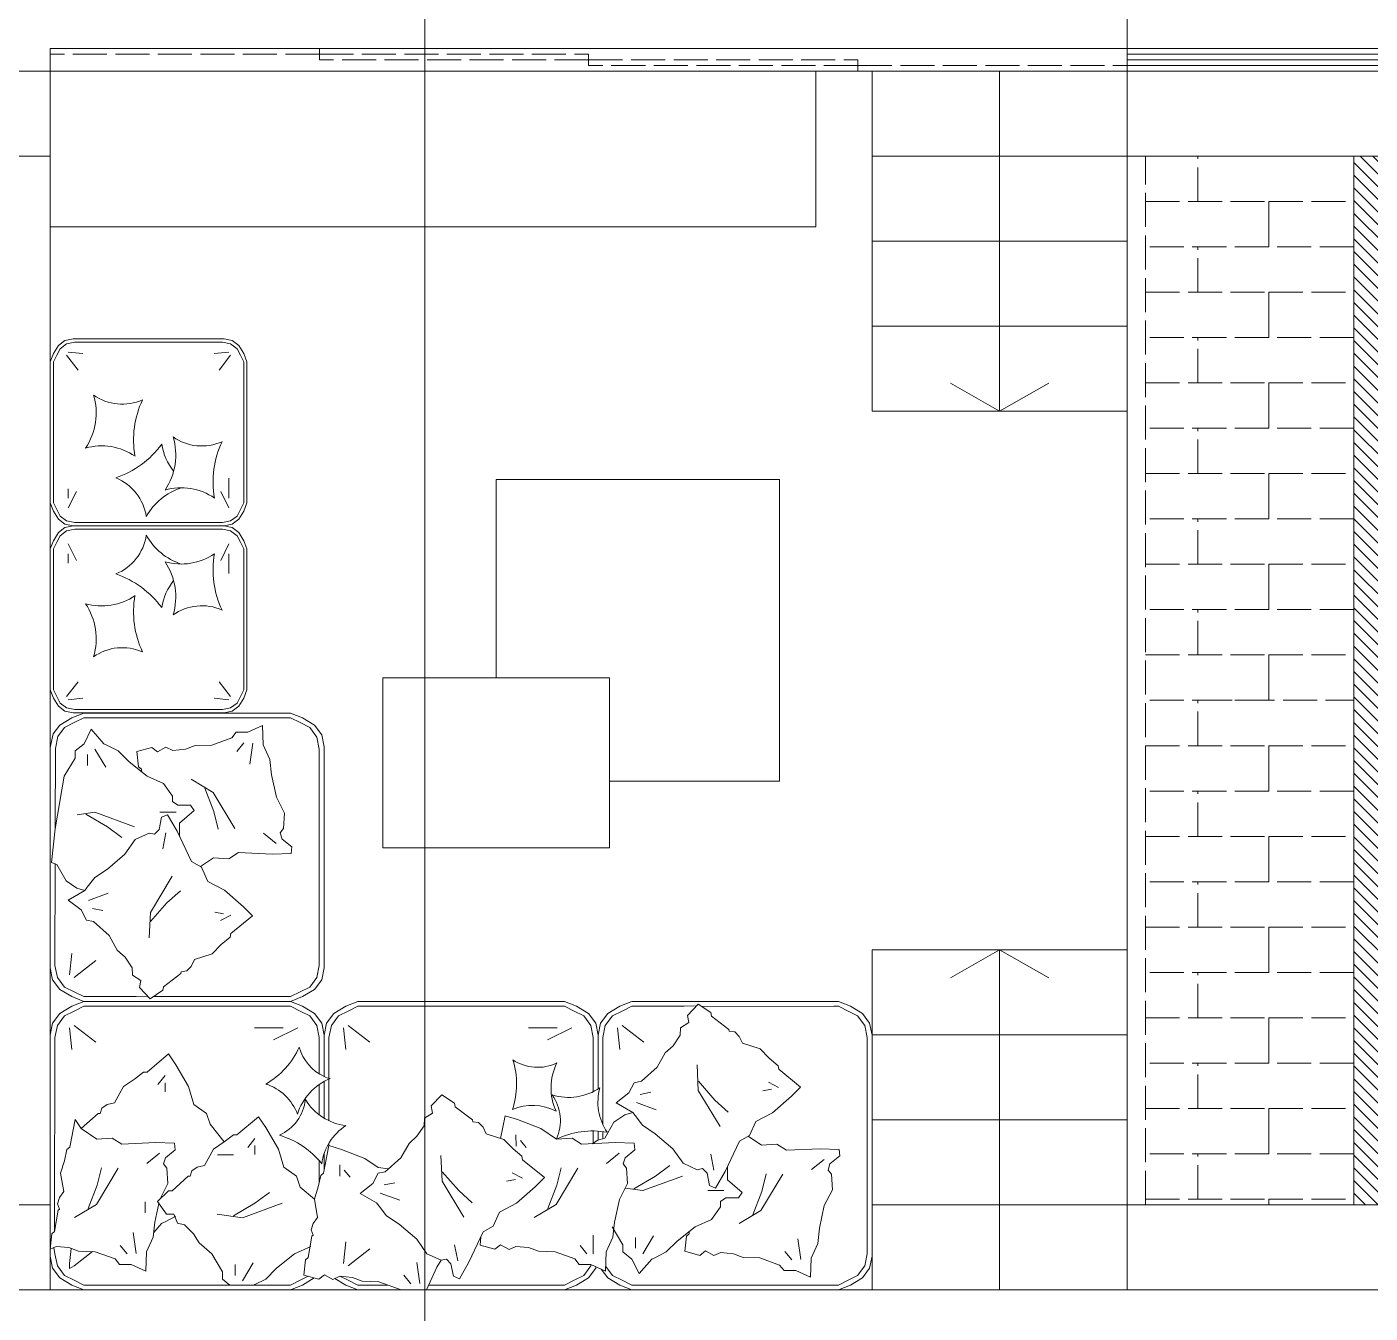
# Model space of a CAD drawing. Header units: millimetres. Extents: x 19901 to 56688, y 13732 to 29551.
# Drawn here: x 44345.3 to 44819.3, y 22862.2 to 23316 of the extents above; entities that cross this region are included whole.
import ezdxf

# ---------------------------------------------------------------- set-up
doc = ezdxf.new("R2010")
doc.units = ezdxf.units.MM
doc.linetypes.add('ACAD_ISO02W100', pattern=[15, 12, -3])
doc.layers.get('0').update_dxf_attribs({"lineweight": 18})
for name, color, linetype, lineweight in [('A-FURN', 9, 'Continuous', 13), ('pavimentazione esterna', 51, 'Continuous', 15), ('PROIEZIONI', 145, 'Continuous', 13), ('PROIEZIONI_finissime_fine lines', 251, 'Continuous', 5), ('SEZIONI_medie_small_section', 2, 'Continuous', 9), ('vetro', 140, 'Continuous', 15), ('Wall', 7, 'Continuous', 20)]:
    doc.layers.add(name, color=color, linetype=linetype, lineweight=lineweight)

msp = doc.modelspace()

# ---------------------------------------------------------------- hatches: boundary and pattern name
at = {"layer": 'vetro'}
h = msp.add_hatch(dxfattribs=at)
h.set_pattern_fill('ANSI31', color=4, angle=90)
h.set_pattern_definition([(135, (61701.1368, -1486.1147), (-2.24506403, -2.24506403), [])])
h.paths.add_polyline_path([(44813.55, 23270.4), (44813.55, 22900.4), (44825.07, 22900.4), (44825.07, 23270.4)])

# ---------------------------------------------------------------- linework, layer by layer
at = {"color": 1}
for p, q in [((44643.57, 23300.4), (44643.57, 23180.4)), ((44643.57, 23270.4), (44733.57, 23270.4)), ((44643.57, 23240.4), (44733.57, 23240.4)), ((44643.57, 23210.4), (44733.57, 23210.4)), ((44643.57, 23180.4), (44733.57, 23180.4)), ((44643.57, 22990.4), (44733.57, 22990.4)), ((44643.57, 22990.4), (44643.57, 22870.4)), ((44643.57, 22960.4), (44733.57, 22960.4)), ((44643.57, 22930.4), (44733.57, 22930.4)), ((44643.57, 22900.4), (44733.57, 22900.4))]:
    msp.add_line(p, q, dxfattribs=at)
at = {"layer": 'A-FURN'}
for p, q in [((44353.57, 23300.4), (44353.57, 23245.4)), ((44623.73, 23300.4), (44623.73, 23245.4)), ((44353.57, 23245.4), (44623.73, 23245.4)), ((44356.47, 23203.61), (44358.78, 23205.34)), ((44356.47, 23203.61), (44358.78, 23205.34)), ((44358.78, 23205.34), (44361.68, 23205.92)), ((44361.68, 23205.92), (44414.92, 23205.92)), ((44417.82, 23205.34), (44414.92, 23205.92)), ((44420.13, 23203.61), (44417.82, 23205.34)), ((44420.13, 23203.61), (44417.82, 23205.34)), ((44353.57, 23197.82), (44354.73, 23200.71)), ((44353.57, 23197.82), (44354.73, 23200.71)), ((44354.73, 23200.71), (44356.47, 23203.61)), ((44354.73, 23200.71), (44356.47, 23203.61)), ((44355.89, 23200.13), (44357.05, 23202.45)), ((44355.89, 23200.13), (44357.05, 23202.45)), ((44357.05, 23202.45), (44359.36, 23204.18)), ((44357.05, 23202.45), (44359.36, 23204.18)), ((44359.36, 23204.18), (44362.25, 23204.76)), ((44359.36, 23204.18), (44362.25, 23204.76)), ((44359.94, 23201.29), (44365.15, 23200.71)), ((44359.94, 23201.29), (44365.15, 23200.71)), ((44362.25, 23204.76), (44388.3, 23204.76)), ((44362.25, 23204.76), (44388.3, 23204.76)), ((44414.34, 23204.76), (44388.3, 23204.76)), ((44414.34, 23204.76), (44388.3, 23204.76)), ((44416.66, 23201.29), (44411.45, 23200.71)), ((44416.66, 23201.29), (44411.45, 23200.71)), ((44417.24, 23204.18), (44414.34, 23204.76)), ((44417.24, 23204.18), (44414.34, 23204.76)), ((44419.55, 23202.45), (44417.24, 23204.18)), ((44419.55, 23202.45), (44417.24, 23204.18)), ((44420.71, 23200.13), (44419.55, 23202.45)), ((44420.71, 23200.13), (44419.55, 23202.45)), ((44421.87, 23200.71), (44420.13, 23203.61)), ((44421.87, 23200.71), (44420.13, 23203.61)), ((44423.02, 23197.82), (44421.87, 23200.71)), ((44423.02, 23197.82), (44421.87, 23200.71)), ((44353.57, 23148.04), (44353.57, 23197.82)), ((44353.57, 23148.04), (44353.57, 23197.82)), ((44354.73, 23197.82), (44355.89, 23200.13)), ((44354.73, 23197.82), (44355.89, 23200.13)), ((44354.73, 23148.04), (44354.73, 23197.82)), ((44354.73, 23148.04), (44354.73, 23197.82)), ((44359.36, 23200.13), (44363.41, 23194.92)), ((44359.36, 23200.13), (44363.41, 23194.92)), ((44417.24, 23200.13), (44413.18, 23194.92)), ((44417.24, 23200.13), (44413.18, 23194.92)), ((44421.87, 23197.82), (44420.71, 23200.13)), ((44421.87, 23197.82), (44420.71, 23200.13)), ((44421.87, 23148.04), (44421.87, 23197.82)), ((44421.87, 23148.04), (44421.87, 23197.82)), ((44423.02, 23148.04), (44423.02, 23197.82)), ((44423.02, 23148.04), (44423.02, 23197.82)), ((44423.02, 23148.04), (44423.02, 23197.82)), ((44423.02, 23148.04), (44423.02, 23197.82)), ((44354.73, 23148.04), (44354.73, 23154.63)), ((44354.73, 23148.04), (44354.73, 23154.63)), ((44359.94, 23149.78), (44359.94, 23153.07)), ((44359.94, 23149.78), (44359.94, 23153.07)), ((44416.66, 23149.78), (44416.66, 23156.73)), ((44416.66, 23149.78), (44416.66, 23156.73)), ((44510.96, 23086.31), (44510.96, 23156.31)), ((44510.96, 23156.31), (44610.96, 23156.31)), ((44610.96, 23156.31), (44610.96, 23049.83)), ((44359.94, 23146.31), (44362.83, 23152.1)), ((44359.94, 23146.31), (44362.83, 23152.1)), ((44416.66, 23146.31), (44413.76, 23152.1)), ((44416.66, 23146.31), (44413.76, 23152.1)), ((44354.73, 23145.15), (44353.57, 23148.04)), ((44354.73, 23145.15), (44353.57, 23148.04)), ((44355.89, 23145.73), (44354.73, 23148.04)), ((44355.89, 23145.73), (44354.73, 23148.04)), ((44356.47, 23142.26), (44354.73, 23145.15)), ((44356.47, 23142.26), (44354.73, 23145.15)), ((44357.05, 23143.41), (44355.89, 23145.73)), ((44357.05, 23143.41), (44355.89, 23145.73)), ((44359.36, 23141.68), (44357.05, 23143.41)), ((44359.36, 23141.68), (44357.05, 23143.41)), ((44417.24, 23141.68), (44419.55, 23143.41)), ((44417.24, 23141.68), (44419.55, 23143.41)), ((44419.55, 23143.41), (44420.71, 23145.73)), ((44419.55, 23143.41), (44420.71, 23145.73)), ((44420.13, 23142.26), (44421.87, 23145.15)), ((44420.13, 23142.26), (44421.87, 23145.15)), ((44420.71, 23145.73), (44421.87, 23148.04)), ((44420.71, 23145.73), (44421.87, 23148.04)), ((44421.87, 23145.15), (44423.02, 23148.04)), ((44421.87, 23145.15), (44423.02, 23148.04)), ((44358.78, 23140.52), (44356.47, 23142.26)), ((44358.78, 23140.52), (44356.47, 23142.26)), ((44358.78, 23139.36), (44356.47, 23137.63)), ((44358.78, 23139.36), (44356.47, 23137.63)), ((44358.78, 23140.52), (44361.68, 23139.94)), ((44358.78, 23140.52), (44361.68, 23139.94)), ((44358.78, 23139.36), (44361.68, 23139.94)), ((44358.78, 23139.36), (44361.68, 23139.94)), ((44362.25, 23141.1), (44359.36, 23141.68)), ((44362.25, 23141.1), (44359.36, 23141.68)), ((44362.25, 23138.78), (44359.36, 23138.21)), ((44362.25, 23138.78), (44359.36, 23138.21)), ((44361.68, 23139.94), (44388.3, 23139.94)), ((44361.68, 23139.94), (44388.3, 23139.94)), ((44361.68, 23139.94), (44388.3, 23139.94)), ((44361.68, 23139.94), (44388.3, 23139.94)), ((44388.3, 23141.1), (44362.25, 23141.1)), ((44388.3, 23141.1), (44362.25, 23141.1)), ((44388.3, 23138.78), (44362.25, 23138.78)), ((44388.3, 23138.78), (44362.25, 23138.78)), ((44388.3, 23141.1), (44414.34, 23141.1)), ((44388.3, 23141.1), (44414.34, 23141.1)), ((44414.92, 23139.94), (44388.3, 23139.94)), ((44414.92, 23139.94), (44388.3, 23139.94)), ((44414.92, 23139.94), (44388.3, 23139.94)), ((44414.92, 23139.94), (44388.3, 23139.94)), ((44388.3, 23138.78), (44414.34, 23138.78)), ((44388.3, 23138.78), (44414.34, 23138.78)), ((44414.34, 23141.1), (44417.24, 23141.68)), ((44414.34, 23141.1), (44417.24, 23141.68)), ((44414.34, 23138.78), (44417.24, 23138.21)), ((44414.34, 23138.78), (44417.24, 23138.21)), ((44417.82, 23140.52), (44414.92, 23139.94)), ((44417.82, 23140.52), (44414.92, 23139.94)), ((44417.82, 23139.36), (44414.92, 23139.94)), ((44417.82, 23139.36), (44414.92, 23139.94)), ((44417.82, 23140.52), (44420.13, 23142.26)), ((44417.82, 23140.52), (44420.13, 23142.26)), ((44417.82, 23139.36), (44420.13, 23137.63)), ((44417.82, 23139.36), (44420.13, 23137.63)), ((44354.73, 23134.73), (44353.57, 23131.84)), ((44354.73, 23134.73), (44353.57, 23131.84)), ((44356.47, 23137.63), (44354.73, 23134.73)), ((44356.47, 23137.63), (44354.73, 23134.73)), ((44355.89, 23134.15), (44354.73, 23131.84)), ((44355.89, 23134.15), (44354.73, 23131.84)), ((44357.05, 23136.47), (44355.89, 23134.15)), ((44357.05, 23136.47), (44355.89, 23134.15)), ((44359.36, 23138.21), (44357.05, 23136.47)), ((44359.36, 23138.21), (44357.05, 23136.47)), ((44417.24, 23138.21), (44419.55, 23136.47)), ((44417.24, 23138.21), (44419.55, 23136.47)), ((44419.55, 23136.47), (44420.71, 23134.15)), ((44419.55, 23136.47), (44420.71, 23134.15)), ((44420.13, 23137.63), (44421.87, 23134.73)), ((44420.13, 23137.63), (44421.87, 23134.73)), ((44420.71, 23134.15), (44421.87, 23131.84)), ((44420.71, 23134.15), (44421.87, 23131.84)), ((44421.87, 23134.73), (44423.02, 23131.84)), ((44421.87, 23134.73), (44423.02, 23131.84)), ((44353.57, 23131.84), (44353.57, 23082.07)), ((44353.57, 23131.84), (44353.57, 23082.07)), ((44354.73, 23131.84), (44354.73, 23125.25)), ((44354.73, 23131.84), (44354.73, 23082.07)), ((44354.73, 23131.84), (44354.73, 23125.25)), ((44354.73, 23131.84), (44354.73, 23082.07)), ((44359.94, 23133.58), (44362.83, 23127.79)), ((44359.94, 23133.58), (44362.83, 23127.79)), ((44359.94, 23130.1), (44359.94, 23126.81)), ((44359.94, 23130.1), (44359.94, 23126.81)), ((44416.66, 23133.58), (44413.76, 23127.79)), ((44416.66, 23133.58), (44413.76, 23127.79)), ((44416.66, 23130.1), (44416.66, 23123.16)), ((44416.66, 23130.1), (44416.66, 23123.16)), ((44421.87, 23131.84), (44421.87, 23082.07)), ((44421.87, 23131.84), (44421.87, 23082.07)), ((44423.02, 23131.84), (44423.02, 23082.07)), ((44423.02, 23131.84), (44423.02, 23082.07)), ((44423.02, 23131.84), (44423.02, 23082.07)), ((44423.02, 23131.84), (44423.02, 23082.07)), ((44353.57, 23082.07), (44354.73, 23079.17)), ((44353.57, 23082.07), (44354.73, 23079.17)), ((44354.73, 23082.07), (44355.89, 23079.75)), ((44354.73, 23082.07), (44355.89, 23079.75)), ((44359.36, 23079.75), (44363.41, 23084.96)), ((44359.36, 23079.75), (44363.41, 23084.96)), ((44417.24, 23079.75), (44413.18, 23084.96)), ((44417.24, 23079.75), (44413.18, 23084.96)), ((44421.87, 23082.07), (44420.71, 23079.75)), ((44421.87, 23082.07), (44420.71, 23079.75)), ((44423.02, 23082.07), (44421.87, 23079.17)), ((44423.02, 23082.07), (44421.87, 23079.17)), ((44550.96, 23086.31), (44470.96, 23086.31)), ((44470.96, 23086.31), (44470.96, 23026.31)), ((44550.96, 23026.31), (44550.96, 23086.31)), ((44354.73, 23079.17), (44356.47, 23076.28)), ((44354.73, 23079.17), (44356.47, 23076.28)), ((44355.89, 23079.75), (44357.05, 23077.44)), ((44355.89, 23079.75), (44357.05, 23077.44)), ((44357.05, 23077.44), (44359.36, 23075.7)), ((44357.05, 23077.44), (44359.36, 23075.7)), ((44359.94, 23078.59), (44365.15, 23079.17)), ((44359.94, 23078.59), (44365.15, 23079.17)), ((44416.66, 23078.59), (44411.45, 23079.17)), ((44416.66, 23078.59), (44411.45, 23079.17)), ((44419.55, 23077.44), (44417.24, 23075.7)), ((44419.55, 23077.44), (44417.24, 23075.7)), ((44420.71, 23079.75), (44419.55, 23077.44)), ((44420.71, 23079.75), (44419.55, 23077.44)), ((44421.87, 23079.17), (44420.13, 23076.28)), ((44421.87, 23079.17), (44420.13, 23076.28)), ((44356.47, 23076.28), (44358.78, 23074.54)), ((44356.47, 23076.28), (44358.78, 23074.54)), ((44358.78, 23074.54), (44361.68, 23073.96)), ((44358.78, 23074.54), (44361.68, 23073.96)), ((44359.36, 23075.7), (44362.25, 23075.12)), ((44359.36, 23075.7), (44362.25, 23075.12)), ((44365.44, 23073.91), (44361.2, 23072.22)), ((44361.68, 23073.96), (44388.3, 23073.96)), ((44361.68, 23073.96), (44388.3, 23073.96)), ((44362.25, 23075.12), (44388.3, 23075.12)), ((44362.25, 23075.12), (44388.3, 23075.12)), ((44438.37, 23073.91), (44365.44, 23073.91)), ((44414.34, 23075.12), (44388.3, 23075.12)), ((44414.34, 23075.12), (44388.3, 23075.12)), ((44414.92, 23073.96), (44388.3, 23073.96)), ((44417.24, 23075.7), (44414.34, 23075.12)), ((44417.24, 23075.7), (44414.34, 23075.12)), ((44417.82, 23074.54), (44414.92, 23073.96)), ((44417.82, 23074.54), (44414.92, 23073.96)), ((44420.13, 23076.28), (44417.82, 23074.54)), ((44420.13, 23076.28), (44417.82, 23074.54)), ((44442.61, 23072.22), (44438.37, 23073.91)), ((44356.96, 23069.67), (44354.66, 23066.6)), ((44358.66, 23068.83), (44356.27, 23065.64)), ((44361.2, 23072.22), (44356.96, 23069.67)), ((44362.05, 23070.52), (44358.66, 23068.83)), ((44365.44, 23072.22), (44362.05, 23070.52)), ((44438.37, 23072.22), (44365.44, 23072.22)), ((44368.07, 23068.18), (44365.53, 23063.09)), ((44372.53, 23063.09), (44368.07, 23068.18)), ((44428.49, 23069.47), (44423.3, 23067.12)), ((44428.74, 23062.71), (44428.49, 23069.47)), ((44441.76, 23070.52), (44438.37, 23072.22)), ((44445.15, 23068.83), (44441.76, 23070.52)), ((44446.85, 23069.67), (44442.61, 23072.22)), ((44447.7, 23065.43), (44445.15, 23068.83)), ((44449.39, 23066.28), (44446.85, 23069.67)), ((44354.66, 23066.6), (44353.57, 23061.74)), ((44356.27, 23065.64), (44355.42, 23061.4)), ((44365.53, 23063.09), (44362.34, 23060.55)), ((44373.8, 23062.46), (44372.53, 23063.09)), ((44417.62, 23065.17), (44410.65, 23062.63)), ((44419.23, 23067.14), (44417.62, 23065.17)), ((44423.3, 23067.12), (44419.23, 23067.14)), ((44421.89, 23063.35), (44419.48, 23060.38)), ((44425.07, 23063.23), (44424.02, 23055.88)), ((44448.54, 23061.19), (44447.7, 23065.43)), ((44449.39, 23066.28), (44450.24, 23062.04)), ((44353.57, 23027.11), (44353.57, 23061.74)), ((44355.42, 23061.4), (44355.33, 23033.03)), ((44362.34, 23060.55), (44362.34, 23058)), ((44366.8, 23059.27), (44366.8, 23055.45)), ((44369.34, 23061.18), (44373.16, 23054.82)), ((44377.62, 23060.55), (44373.8, 23062.46)), ((44381.44, 23056.73), (44377.62, 23060.55)), ((44389.47, 23061.77), (44384.19, 23060.32)), ((44384.19, 23060.32), (44384.75, 23054.95)), ((44391.45, 23060.17), (44389.47, 23061.77)), ((44394.44, 23061.84), (44391.45, 23060.17)), ((44396.82, 23060.73), (44394.44, 23061.84)), ((44401.29, 23061.2), (44396.82, 23060.73)), ((44404.78, 23062.47), (44401.29, 23061.2)), ((44410.65, 23062.63), (44404.78, 23062.47)), ((44429.33, 23061.41), (44428.74, 23062.71)), ((44431.09, 23057.52), (44429.33, 23061.41)), ((44448.54, 23023.04), (44448.54, 23061.19)), ((44450.24, 23062.04), (44450.24, 22984.03)), ((44362.34, 23058), (44358.52, 23051.63)), ((44387.8, 23051.63), (44381.44, 23056.73)), ((44384.75, 23054.95), (44385.74, 23054.14)), ((44385.74, 23054.14), (44385.74, 23053.29)), ((44431.65, 23052.15), (44431.09, 23057.52)), ((44358.52, 23051.63), (44355.33, 23033.03)), ((44393.53, 23049.09), (44387.8, 23051.63)), ((44396.71, 23044.63), (44393.53, 23049.09)), ((44433.39, 23044.19), (44431.65, 23052.15)), ((44610.96, 23049.83), (44550.96, 23049.83)), ((44396.71, 23042.72), (44396.71, 23044.63)), ((44436.24, 23038.6), (44433.39, 23044.19)), ((44398.62, 23041.45), (44396.71, 23042.72)), ((44403.08, 23041.45), (44398.62, 23041.45)), ((44399.26, 23035.09), (44404.35, 23039.54)), ((44404.35, 23039.54), (44403.08, 23041.45)), ((44397.99, 23038.9), (44392.26, 23038.9)), ((44399.26, 23035.09), (44399.26, 23032.19)), ((44435.9, 23033.14), (44436.24, 23038.6)), ((44355.33, 23033.03), (44354, 23021.17)), ((44394.42, 23031.67), (44393.32, 23026.05)), ((44399.26, 23032.19), (44399.26, 23030.38)), ((44433.28, 23027.88), (44428.83, 23031.49)), ((44434.7, 23031.65), (44435.9, 23033.14)), ((44435.38, 23029.46), (44434.7, 23031.65)), ((44438.84, 23026.66), (44435.38, 23029.46)), ((44438.63, 23024.37), (44438.84, 23026.66)), ((44470.96, 23026.31), (44550.96, 23026.31)), ((44353.57, 23003.03), (44353.57, 23021.05)), ((44354, 23021.17), (44355.98, 23020.45)), ((44355.27, 22984.88), (44355.32, 23020.61)), ((44355.98, 23020.45), (44359.16, 23014.72)), ((44406.57, 23019.72), (44411.18, 23022.86)), ((44411.18, 23022.86), (44416.65, 23022.53)), ((44416.65, 23022.53), (44420.04, 23024.69)), ((44420.04, 23024.69), (44431.87, 23024.12)), ((44431.87, 23024.12), (44438.63, 23024.37)), ((44448.54, 23023.04), (44448.54, 22984.88)), ((44359.16, 23014.72), (44362.98, 23012.17)), ((44362.98, 23012.17), (44365.8, 23011.32)), ((44367.07, 23007.83), (44374.04, 23010.36)), ((44353.57, 22984.03), (44353.57, 23003.03)), ((44353.57, 22984.03), (44353.57, 23003.03)), ((44368.45, 23004.96), (44372.2, 23004.23)), ((44414.77, 23003.06), (44411.65, 23003.67)), ((44417.27, 23002.57), (44413.66, 23000.68)), ((44360.36, 22981.49), (44361.2, 22989.12)), ((44354.42, 22979.79), (44353.57, 22984.03)), ((44356.12, 22980.64), (44355.27, 22984.88)), ((44362.05, 22980.64), (44369.68, 22986.57)), ((44448.54, 22984.88), (44447.7, 22980.64)), ((44449.39, 22979.79), (44450.24, 22984.03)), ((44356.96, 22976.4), (44354.42, 22979.79)), ((44358.66, 22977.25), (44356.12, 22980.64)), ((44447.7, 22980.64), (44445.15, 22977.25)), ((44449.39, 22979.79), (44446.85, 22976.4)), ((44361.2, 22973.86), (44356.96, 22976.4)), ((44362.05, 22975.55), (44358.66, 22977.25)), ((44365.44, 22972.16), (44361.2, 22973.86)), ((44365.44, 22973.86), (44362.05, 22975.55)), ((44383.92, 22973.86), (44365.44, 22973.86)), ((44383.92, 22973.86), (44388.2, 22973.76)), ((44436.78, 22973.86), (44390.02, 22973.9)), ((44438.37, 22973.86), (44436.78, 22973.86)), ((44441.76, 22975.55), (44438.37, 22973.86)), ((44442.61, 22973.86), (44438.37, 22972.16)), ((44445.15, 22977.25), (44441.76, 22975.55)), ((44446.85, 22976.4), (44442.61, 22973.86)), ((44361.2, 22970.46), (44356.96, 22967.92)), ((44362.05, 22968.77), (44358.66, 22967.07)), ((44365.44, 22972.16), (44361.2, 22970.46)), ((44365.44, 22970.46), (44362.05, 22968.77)), ((44438.37, 22972.16), (44365.44, 22972.16)), ((44385.5, 22972.16), (44365.44, 22972.16)), ((44438.37, 22970.46), (44365.44, 22970.46)), ((44385.07, 22972.16), (44433.7, 22972.16)), ((44433.7, 22972.16), (44437.94, 22972.16)), ((44442.61, 22970.46), (44438.37, 22972.16)), ((44441.76, 22968.77), (44438.37, 22970.46)), ((44445.15, 22967.07), (44441.76, 22968.77)), ((44446.85, 22967.92), (44442.61, 22970.46)), ((44457.87, 22970.46), (44453.63, 22967.92)), ((44458.72, 22968.77), (44455.33, 22967.07)), ((44462.11, 22972.16), (44457.87, 22970.46)), ((44462.11, 22970.46), (44458.72, 22968.77)), ((44535.03, 22972.16), (44462.11, 22972.16)), ((44535.03, 22970.46), (44462.11, 22970.46)), ((44539.27, 22970.46), (44535.03, 22972.16)), ((44538.43, 22968.77), (44535.03, 22970.46)), ((44541.82, 22967.07), (44538.43, 22968.77)), ((44543.51, 22967.92), (44539.27, 22970.46)), ((44554.54, 22970.46), (44550.3, 22967.92)), ((44555.39, 22968.77), (44551.99, 22967.07)), ((44558.78, 22972.16), (44554.54, 22970.46)), ((44558.78, 22970.46), (44555.39, 22968.77)), ((44578.83, 22972.16), (44558.78, 22972.16)), ((44577.25, 22970.46), (44558.78, 22970.46)), ((44577.25, 22970.46), (44581.54, 22970.56)), ((44578.83, 22972.16), (44627.46, 22972.16)), ((44630.12, 22970.46), (44583.35, 22970.41)), ((44627.46, 22972.16), (44631.7, 22972.16)), ((44631.7, 22970.46), (44630.12, 22970.46)), ((44635.94, 22970.46), (44631.7, 22972.16)), ((44635.09, 22968.77), (44631.7, 22970.46)), ((44638.48, 22967.07), (44635.09, 22968.77)), ((44640.18, 22967.92), (44635.94, 22970.46)), ((44354.42, 22964.53), (44353.57, 22960.29)), ((44356.96, 22967.92), (44354.42, 22964.53)), ((44356.12, 22963.68), (44355.27, 22959.44)), ((44358.66, 22967.07), (44356.12, 22963.68)), ((44362.05, 22963.68), (44369.68, 22957.74)), ((44447.7, 22963.68), (44445.15, 22967.07)), ((44449.39, 22964.53), (44446.85, 22967.92)), ((44448.54, 22959.44), (44447.7, 22963.68)), ((44449.39, 22964.53), (44450.24, 22960.29)), ((44451.09, 22964.53), (44450.24, 22960.29)), ((44453.63, 22967.92), (44451.09, 22964.53)), ((44452.78, 22963.68), (44451.94, 22959.44)), ((44455.33, 22967.07), (44452.78, 22963.68)), ((44458.72, 22963.68), (44466.35, 22957.74)), ((44544.36, 22963.68), (44541.82, 22967.07)), ((44546.06, 22964.53), (44543.51, 22967.92)), ((44545.21, 22959.44), (44544.36, 22963.68)), ((44546.06, 22964.53), (44546.91, 22960.29)), ((44547.75, 22964.53), (44546.91, 22960.29)), ((44550.3, 22967.92), (44547.75, 22964.53)), ((44549.45, 22963.68), (44548.6, 22959.44)), ((44551.99, 22967.07), (44549.45, 22963.68)), ((44555.39, 22963.68), (44563.02, 22957.74)), ((44641.03, 22963.68), (44638.48, 22967.07)), ((44642.72, 22964.53), (44640.18, 22967.92)), ((44641.88, 22959.44), (44641.03, 22963.68)), ((44642.72, 22964.53), (44643.57, 22960.29)), ((44353.57, 22960.29), (44353.57, 22931.33)), ((44355.27, 22959.44), (44355.12, 22890.95)), ((44360.36, 22962.83), (44361.2, 22955.2)), ((44435.82, 22962.83), (44425.65, 22962.83)), ((44440.91, 22962.83), (44432.43, 22958.59)), ((44448.54, 22946.58), (44448.54, 22959.44)), ((44450.24, 22960.29), (44450.24, 22945.69)), ((44450.24, 22958.59), (44450.24, 22945.69)), ((44451.94, 22959.44), (44451.94, 22930.09)), ((44457.02, 22962.83), (44457.87, 22955.2)), ((44532.49, 22962.83), (44522.32, 22962.83)), ((44537.58, 22962.83), (44529.1, 22958.59)), ((44545.21, 22940.35), (44545.21, 22959.44)), ((44546.91, 22960.29), (44546.91, 22941.29)), ((44546.91, 22960.29), (44546.91, 22941.29)), ((44548.6, 22959.44), (44548.6, 22928.65)), ((44553.69, 22962.83), (44554.54, 22955.2)), ((44641.88, 22921.28), (44641.88, 22959.44)), ((44643.57, 22882.28), (44643.57, 22960.29)), ((44387.74, 22947.26), (44395.38, 22953.63)), ((44395.38, 22953.63), (44397.93, 22949.81)), ((44397.93, 22949.81), (44402.38, 22942.17)), ((44379.47, 22942.17), (44383.29, 22944.72)), ((44383.29, 22944.72), (44386.47, 22947.26)), ((44386.47, 22947.26), (44387.74, 22947.26)), ((44394.11, 22945.99), (44391.56, 22942.81)), ((44376.28, 22936.44), (44379.47, 22942.17)), ((44394.11, 22943.44), (44394.11, 22940.26)), ((44402.38, 22942.17), (44404.29, 22935.8)), ((44448.54, 22932.15), (44448.54, 22942.88)), ((44450.24, 22943.92), (44450.24, 22931.01)), ((44450.24, 22943.92), (44450.24, 22931.01)), ((44561.79, 22939.36), (44565.53, 22940.09)), ((44608.11, 22941.26), (44604.98, 22940.65)), ((44610.61, 22941.75), (44606.99, 22943.64)), ((44371.83, 22934.53), (44373.74, 22935.8)), ((44373.74, 22935.8), (44376.28, 22936.44)), ((44404.29, 22935.8), (44408.75, 22932.62)), ((44560.4, 22936.49), (44567.38, 22933.96)), ((44360.49, 22920.71), (44362.42, 22930.47)), ((44364.53, 22927.36), (44362.42, 22930.47)), ((44364.53, 22927.36), (44370.56, 22932.62)), ((44370.56, 22932.62), (44371.19, 22932.62)), ((44371.19, 22932.62), (44371.83, 22934.53)), ((44408.75, 22932.62), (44410.02, 22928.8)), ((44419.47, 22925.12), (44427.11, 22931.48)), ((44427.11, 22931.48), (44429.66, 22927.66)), ((44512.5, 22923.81), (44514.09, 22931.85)), ((44514.09, 22931.85), (44518.47, 22930.49)), ((44518.47, 22930.49), (44526.74, 22927.36)), ((44552.49, 22929.6), (44556.31, 22932.15)), ((44556.31, 22932.15), (44559.13, 22933)), ((44364.53, 22927.36), (44370.02, 22923.62)), ((44410.02, 22928.8), (44415.02, 22922.57)), ((44429.66, 22927.66), (44434.11, 22920.03)), ((44526.74, 22927.36), (44532.24, 22923.62)), ((44545.21, 22922.2), (44545.21, 22926.46)), ((44546.91, 22926.39), (44546.91, 22923.27)), ((44546.91, 22926.39), (44546.91, 22923.27)), ((44548.6, 22926.23), (44548.6, 22923.7)), ((44549.31, 22923.87), (44552.49, 22929.6)), ((44360.49, 22920.71), (44359.5, 22919.91)), ((44370.02, 22923.62), (44375.49, 22923.96)), ((44375.49, 22923.96), (44378.88, 22921.79)), ((44378.88, 22921.79), (44390.71, 22922.37)), ((44390.71, 22922.37), (44397.47, 22922.11)), ((44397.47, 22922.11), (44397.68, 22919.83)), ((44411.2, 22920.03), (44415.02, 22922.57)), ((44415.02, 22922.57), (44418.2, 22925.12)), ((44418.2, 22925.12), (44419.47, 22925.12)), ((44425.84, 22923.84), (44423.29, 22920.66)), ((44425.84, 22921.3), (44425.84, 22918.12)), ((44450.01, 22911.53), (44451.94, 22921.28)), ((44451.94, 22922.16), (44451.94, 22921.28)), ((44451.94, 22921.28), (44456.32, 22919.92)), ((44517.91, 22925.12), (44517.94, 22921.04)), ((44519.52, 22923.14), (44521.52, 22920.67)), ((44532.24, 22923.62), (44537.7, 22923.96)), ((44537.7, 22923.96), (44541.1, 22921.79)), ((44541.1, 22921.79), (44552.92, 22922.37)), ((44544.86, 22921.96), (44546.77, 22923.24)), ((44546.77, 22923.24), (44549.31, 22923.87)), ((44552.92, 22922.37), (44559.68, 22922.11)), ((44559.68, 22922.11), (44559.9, 22919.83)), ((44599.9, 22924.6), (44604.51, 22921.46)), ((44604.51, 22921.46), (44609.98, 22921.79)), ((44609.98, 22921.79), (44613.37, 22919.63)), ((44641.88, 22921.28), (44641.88, 22883.12)), ((44357.27, 22911.54), (44358.64, 22915.93)), ((44358.64, 22915.93), (44359.5, 22919.91)), ((44392.13, 22918.6), (44387.68, 22914.99)), ((44394.22, 22917.02), (44393.54, 22914.83)), ((44397.68, 22919.83), (44394.22, 22917.02)), ((44408.02, 22914.3), (44411.2, 22920.03)), ((44418.29, 22917.98), (44412.57, 22917.98)), ((44434.11, 22920.03), (44436.02, 22913.66)), ((44448.54, 22908.53), (44448.54, 22915.93)), ((44450.24, 22918.46), (44450.24, 22912.68)), ((44456.32, 22919.92), (44464.59, 22916.79)), ((44464.59, 22916.79), (44469.3, 22913.59)), ((44554.34, 22918.6), (44549.89, 22914.99)), ((44556.44, 22917.02), (44555.75, 22914.83)), ((44559.9, 22919.83), (44556.44, 22917.02)), ((44587.75, 22912.65), (44586.65, 22918.27)), ((44613.37, 22919.63), (44625.2, 22920.2)), ((44626.62, 22916.43), (44622.17, 22912.83)), ((44625.2, 22920.2), (44631.96, 22919.95)), ((44632.18, 22917.66), (44628.71, 22914.86)), ((44631.96, 22919.95), (44632.18, 22917.66)), ((44358.41, 22905.09), (44357.27, 22911.54)), ((44393.54, 22914.83), (44394.74, 22913.35)), ((44394.74, 22913.35), (44395.08, 22907.88)), ((44402.92, 22910.48), (44403.56, 22912.39)), ((44403.56, 22912.39), (44405.47, 22913.66)), ((44405.47, 22913.66), (44408.02, 22914.3)), ((44436.02, 22913.66), (44440.48, 22910.48)), ((44449.02, 22910.73), (44450.01, 22911.53)), ((44455.76, 22914.55), (44455.78, 22910.47)), ((44457.36, 22912.57), (44459.37, 22910.1)), ((44469.3, 22913.59), (44472.94, 22913.05)), ((44520.22, 22909.79), (44516.61, 22911.68)), ((44555.75, 22914.83), (44556.96, 22913.35)), ((44556.96, 22913.35), (44557.29, 22907.88)), ((44592.59, 22912.13), (44592.59, 22913.94)), ((44592.59, 22909.23), (44592.59, 22912.13)), ((44628.71, 22914.86), (44628.03, 22912.67)), ((44628.03, 22912.67), (44629.24, 22911.18)), ((44629.24, 22911.18), (44629.57, 22905.72)), ((44395.08, 22907.88), (44392.23, 22902.3)), ((44396.56, 22905.39), (44402.29, 22910.48)), ((44402.29, 22910.48), (44402.92, 22910.48)), ((44440.48, 22910.48), (44441.75, 22906.66)), ((44441.75, 22906.66), (44446.79, 22902.36)), ((44446.79, 22902.36), (44448.15, 22906.74)), ((44448.15, 22906.74), (44449.02, 22910.73)), ((44471.4, 22907.4), (44475.15, 22908.13)), ((44517.72, 22909.31), (44514.6, 22908.7)), ((44557.29, 22907.88), (44554.45, 22902.3)), ((44592.59, 22909.23), (44597.69, 22904.78)), ((44356.15, 22900.8), (44356.83, 22902.99)), ((44356.83, 22902.99), (44358.41, 22905.09)), ((44391.47, 22901.57), (44395.29, 22905.39)), ((44395.29, 22905.39), (44396.56, 22905.39)), ((44447.93, 22895.91), (44446.79, 22902.36)), ((44470.01, 22904.54), (44476.99, 22902.01)), ((44554.45, 22902.3), (44552.71, 22894.33)), ((44591.32, 22905.41), (44585.59, 22905.41)), ((44591.96, 22902.87), (44590.05, 22901.59)), ((44596.41, 22902.87), (44591.96, 22902.87)), ((44597.69, 22904.78), (44596.41, 22902.87)), ((44629.57, 22905.72), (44626.72, 22900.13)), ((44355.12, 22890.95), (44356.36, 22898.52)), ((44356.86, 22898.92), (44356.15, 22900.8)), ((44356.36, 22898.52), (44356.86, 22898.92)), ((44387.1, 22897.61), (44387.1, 22901.43)), ((44391.93, 22900.92), (44390.5, 22894.33)), ((44394.65, 22897.11), (44391.47, 22901.57)), ((44397.19, 22897.11), (44394.65, 22897.11)), ((44398.47, 22893.93), (44397.19, 22897.11)), ((44590.05, 22899.69), (44586.87, 22895.23)), ((44590.05, 22901.59), (44590.05, 22899.69)), ((44626.72, 22900.13), (44624.99, 22892.17)), ((44390.5, 22894.33), (44389.94, 22888.96)), ((44392.83, 22893.79), (44390.12, 22890.69)), ((44394.11, 22894.43), (44392.83, 22893.79)), ((44397.93, 22896.34), (44394.11, 22894.43)), ((44401.01, 22893.29), (44398.47, 22893.93)), ((44404.2, 22890.11), (44401.01, 22893.29)), ((44445.67, 22891.62), (44446.35, 22893.81)), ((44446.35, 22893.81), (44447.93, 22895.91)), ((44555.68, 22886.32), (44551.86, 22892.68)), ((44552.71, 22894.33), (44552.15, 22888.96)), ((44581.14, 22892.68), (44574.77, 22887.59)), ((44586.87, 22895.23), (44581.14, 22892.68)), ((44624.99, 22892.17), (44624.43, 22886.8)), ((44353.57, 22884.78), (44354.13, 22890.15)), ((44354.13, 22890.15), (44355.12, 22890.95)), ((44383.91, 22883.26), (44382.87, 22890.6)), ((44389.94, 22888.96), (44388.17, 22885.07)), ((44406.11, 22886.93), (44404.2, 22890.11)), ((44444.64, 22881.77), (44445.88, 22889.33)), ((44446.38, 22889.73), (44445.67, 22891.62)), ((44445.88, 22889.33), (44446.38, 22889.73)), ((44505.25, 22886.17), (44505.55, 22889.08)), ((44545.21, 22889.68), (44545.21, 22883.12)), ((44552.15, 22888.96), (44550.38, 22885.07)), ((44560.13, 22885.05), (44560.13, 22888.86)), ((44562.68, 22883.14), (44566.5, 22889.5)), ((44574.77, 22887.59), (44570.95, 22883.77)), ((44577.52, 22884), (44578.08, 22889.37)), ((44578.08, 22889.37), (44579.07, 22890.17)), ((44579.07, 22890.17), (44579.07, 22891.03)), ((44618.4, 22881.09), (44617.36, 22888.44)), ((44355.66, 22885.75), (44353.57, 22884.78)), ((44355.27, 22883.12), (44354.82, 22885.36)), ((44356.12, 22878.88), (44355.27, 22883.12)), ((44360.14, 22885.29), (44355.66, 22885.75)), ((44363.62, 22884.02), (44360.14, 22885.29)), ((44360.36, 22879.73), (44360.94, 22884.99)), ((44362.05, 22878.88), (44368.48, 22883.88)), ((44369.49, 22883.86), (44363.62, 22884.02)), ((44376.47, 22881.32), (44369.49, 22883.86)), ((44380.73, 22883.13), (44378.32, 22886.1)), ((44387.58, 22883.78), (44387.33, 22877.01)), ((44388.17, 22885.07), (44387.58, 22883.78)), ((44410.56, 22883.11), (44406.11, 22886.93)), ((44414.38, 22876.74), (44410.56, 22883.11)), ((44439.84, 22883.11), (44433.48, 22878.02)), ((44445.57, 22885.65), (44439.84, 22883.11)), ((44457.02, 22879.73), (44457.87, 22887.36)), ((44458.72, 22878.88), (44466.35, 22884.82)), ((44497.36, 22880.69), (44496.27, 22886.31)), ((44510.52, 22884.71), (44505.25, 22886.17)), ((44512.5, 22886.31), (44510.52, 22884.71)), ((44515.49, 22884.64), (44512.5, 22886.31)), ((44517.87, 22885.75), (44515.49, 22884.64)), ((44522.35, 22885.29), (44517.87, 22885.75)), ((44525.84, 22884.02), (44522.35, 22885.29)), ((44531.7, 22883.86), (44525.84, 22884.02)), ((44538.68, 22881.32), (44531.7, 22883.86)), ((44542.94, 22883.13), (44540.54, 22886.1)), ((44549.8, 22883.78), (44549.54, 22877.01)), ((44550.38, 22885.07), (44549.8, 22883.78)), ((44555.68, 22883.77), (44555.68, 22886.32)), ((44558.86, 22881.23), (44555.68, 22883.77)), ((44570.95, 22883.77), (44567.13, 22881.86)), ((44582.8, 22882.54), (44577.52, 22884)), ((44584.78, 22884.15), (44582.8, 22882.54)), ((44587.77, 22882.48), (44584.78, 22884.15)), ((44590.15, 22883.59), (44587.77, 22882.48)), ((44594.63, 22883.12), (44590.15, 22883.59)), ((44598.12, 22881.85), (44594.63, 22883.12)), ((44615.22, 22880.97), (44612.81, 22883.94)), ((44622.66, 22882.91), (44622.07, 22881.61)), ((44624.43, 22886.8), (44622.66, 22882.91)), ((44641.88, 22883.12), (44641.03, 22878.88)), ((44354.42, 22878.04), (44353.57, 22882.28)), ((44353.57, 22882.28), (44353.57, 22870.4)), ((44356.96, 22874.64), (44354.42, 22878.04)), ((44358.66, 22875.49), (44356.12, 22878.88)), ((44360.4, 22877.98), (44360.36, 22879.73)), ((44362.05, 22878.88), (44360.4, 22877.98)), ((44378.07, 22879.34), (44376.47, 22881.32)), ((44382.15, 22879.37), (44378.07, 22879.34)), ((44387.33, 22877.01), (44382.15, 22879.37)), ((44418.84, 22875.47), (44418.84, 22879.29)), ((44421.38, 22873.56), (44425.2, 22879.93)), ((44433.48, 22878.02), (44429.66, 22874.2)), ((44443.09, 22875.6), (44443.65, 22880.97)), ((44443.65, 22880.97), (44444.64, 22881.77)), ((44483.97, 22872.68), (44482.92, 22880.03)), ((44489.99, 22878.39), (44488.23, 22874.5)), ((44489.99, 22878.39), (44491.5, 22880.84)), ((44540.28, 22879.34), (44538.68, 22881.32)), ((44544.36, 22879.37), (44540.28, 22879.34)), ((44544.36, 22878.88), (44541.82, 22875.49)), ((44546.06, 22878.04), (44543.51, 22874.64)), ((44549.54, 22877.01), (44544.36, 22879.37)), ((44544.45, 22879.32), (44544.36, 22878.88)), ((44546.06, 22878.04), (44546.16, 22878.55)), ((44551.99, 22875.49), (44549.61, 22878.68)), ((44561.4, 22876.13), (44558.86, 22881.23)), ((44565.86, 22881.23), (44561.4, 22876.13)), ((44567.13, 22881.86), (44565.86, 22881.23)), ((44603.98, 22881.69), (44598.12, 22881.85)), ((44610.96, 22879.15), (44603.98, 22881.69)), ((44612.56, 22877.17), (44610.96, 22879.15)), ((44622.07, 22881.61), (44621.82, 22874.85)), ((44641.03, 22878.88), (44638.48, 22875.49)), ((44642.72, 22878.04), (44640.18, 22874.64)), ((44642.72, 22878.04), (44643.57, 22882.28)), ((44361.2, 22872.1), (44356.96, 22874.64)), ((44362.05, 22873.8), (44358.66, 22875.49)), ((44365.44, 22872.1), (44362.05, 22873.8)), ((44414.38, 22874.2), (44414.38, 22876.74)), ((44417, 22872.1), (44414.38, 22874.2)), ((44429.66, 22874.2), (44425.84, 22872.29)), ((44441.76, 22873.8), (44438.37, 22872.1)), ((44444.55, 22875.19), (44441.76, 22873.8)), ((44446.75, 22874.59), (44442.61, 22872.1)), ((44448.37, 22874.14), (44443.09, 22875.6)), ((44450.35, 22875.74), (44448.37, 22874.14)), ((44453.34, 22874.07), (44450.35, 22875.74)), ((44455.72, 22875.18), (44453.34, 22874.07)), ((44457.87, 22872.1), (44454.04, 22874.4)), ((44458.72, 22873.8), (44455.72, 22875.18)), ((44460.2, 22874.71), (44455.72, 22875.18)), ((44462.11, 22872.1), (44458.72, 22873.8)), ((44463.68, 22873.44), (44460.2, 22874.71)), ((44469.55, 22873.28), (44463.68, 22873.44)), ((44477.46, 22870.4), (44469.55, 22873.28)), ((44480.79, 22872.56), (44478.38, 22875.53)), ((44488.23, 22874.5), (44486.37, 22870.4)), ((44538.43, 22873.8), (44535.03, 22872.1)), ((44541.82, 22875.49), (44538.43, 22873.8)), ((44543.51, 22874.64), (44539.27, 22872.1)), ((44550.3, 22874.64), (44547.99, 22877.72)), ((44554.54, 22872.1), (44550.3, 22874.64)), ((44555.39, 22873.8), (44551.99, 22875.49)), ((44558.78, 22872.1), (44555.39, 22873.8)), ((44616.64, 22877.2), (44612.56, 22877.17)), ((44621.82, 22874.85), (44616.64, 22877.2)), ((44635.09, 22873.8), (44631.7, 22872.1)), ((44638.48, 22875.49), (44635.09, 22873.8)), ((44640.18, 22874.64), (44635.94, 22872.1)), ((44365.44, 22870.4), (44361.2, 22872.1)), ((44438.37, 22872.1), (44365.44, 22872.1)), ((44438.37, 22870.4), (44365.44, 22870.4)), ((44425.84, 22872.29), (44425.46, 22872.1)), ((44442.61, 22872.1), (44438.37, 22870.4)), ((44462.11, 22870.4), (44457.87, 22872.1)), ((44472.8, 22872.1), (44462.11, 22872.1)), ((44535.03, 22870.4), (44462.11, 22870.4)), ((44535.03, 22872.1), (44487.14, 22872.1)), ((44539.27, 22872.1), (44535.03, 22870.4)), ((44558.78, 22870.4), (44554.54, 22872.1)), ((44631.7, 22872.1), (44558.78, 22872.1)), ((44631.7, 22870.4), (44558.78, 22870.4)), ((44635.94, 22872.1), (44631.7, 22870.4))]:
    msp.add_line(p, q, dxfattribs=at)
for points in [[(44403.31, 23050.55), (44411.04, 23045.93), (44418.7, 23033.15)], [(44408.16, 23047.44), (44411.29, 23039.16), (44412.84, 23032.99)], [(44363.15, 23038.02), (44369.34, 23038.9), (44383.35, 23033.81)], [(44366.16, 23038.27), (44373.8, 23033.81), (44378.89, 23029.99)], [(44388.47, 22994.57), (44388.93, 23003.56), (44396.61, 23016.33)], [(44388.95, 23000.31), (44394.78, 23006.96), (44399.51, 23011.22)], [(44581.81, 22949.75), (44582.26, 22940.76), (44589.94, 22927.99)], [(44582.28, 22944), (44588.12, 22937.36), (44592.84, 22933.09)], [(44491.42, 22917.79), (44491.88, 22908.8), (44499.56, 22896.03)], [(44362.15, 22895.94), (44369.88, 22900.56), (44377.55, 22913.33)], [(44367, 22899.05), (44370.13, 22907.32), (44371.68, 22913.49)], [(44491.89, 22912.05), (44497.73, 22905.41), (44502.45, 22901.14)], [(44524.37, 22895.94), (44532.09, 22900.56), (44539.76, 22913.33)], [(44529.22, 22899.05), (44532.34, 22907.32), (44533.89, 22913.49)], [(44559.5, 22906.05), (44567.13, 22910.51), (44572.23, 22914.33)], [(44596.65, 22893.77), (44604.37, 22898.39), (44612.04, 22911.17)], [(44601.5, 22896.88), (44604.62, 22905.15), (44606.17, 22911.33)], [(44556.48, 22906.3), (44562.68, 22905.41), (44576.68, 22910.51)], [(44418.2, 22896.47), (44425.84, 22900.93), (44430.93, 22904.75)], [(44412.47, 22897.11), (44421.38, 22895.84), (44435.39, 22900.93)]]:
    msp.add_lwpolyline(points, dxfattribs=at)
for points in [[(44403.38, 22984.53), (44404.49, 22986.91), (44410.72, 22988.93), (44413.95, 22992.19), (44417.06, 22994.83), (44417.3, 22996.08), (44425.01, 23002.36), (44421.75, 23005.59), (44415.11, 23011.42), (44409.23, 23014.52), (44406.96, 23019.5), (44403.45, 23021.48), (44398.41, 23032.19), (44395.01, 23038.04), (44392.89, 23037.16), (44392.04, 23032.79), (44390.42, 23031.16), (44388.55, 23031.52), (44383.57, 23029.25), (44379.97, 23024.12), (44373.75, 23018.84), (44369.28, 23015.83), (44366.67, 23012.44), (44365.8, 23011.32), (44359.95, 23007.92), (44364.46, 23004.44), (44366.35, 23000.83), (44368.85, 23000.34), (44374.36, 22995.38), (44377.26, 22990.27), (44380.02, 22987.79), (44382.53, 22984.06), (44382.67, 22981.44), (44385.55, 22979.58), (44385.06, 22977.08), (44388.83, 22973.1), (44393.3, 22976.12), (44393.55, 22977.37), (44399.64, 22982.01), (44399.77, 22982.64), (44401.76, 22982.9)], [(44596.71, 22959.79), (44597.82, 22957.41), (44604.05, 22955.39), (44607.28, 22952.12), (44610.39, 22949.49), (44610.64, 22948.24), (44618.35, 22941.96), (44615.09, 22938.73), (44608.44, 22932.9), (44602.56, 22929.8), (44600.29, 22924.82), (44596.79, 22922.84), (44591.74, 22912.13), (44588.34, 22906.28), (44586.23, 22907.16), (44585.37, 22911.53), (44583.76, 22913.16), (44581.88, 22912.8), (44576.9, 22915.07), (44573.3, 22920.2), (44567.09, 22925.48), (44562.61, 22928.49), (44560, 22931.88), (44559.13, 22933), (44553.28, 22936.4), (44557.79, 22939.87), (44559.68, 22943.49), (44562.18, 22943.97), (44567.7, 22948.94), (44570.59, 22954.05), (44573.35, 22956.53), (44575.87, 22960.26), (44576, 22962.88), (44578.88, 22964.74), (44578.39, 22967.24), (44582.16, 22971.22), (44586.64, 22968.2), (44586.88, 22966.95), (44592.98, 22962.3), (44593.1, 22961.68), (44595.09, 22961.42)], [(44506.32, 22927.83), (44507.44, 22925.46), (44513.67, 22923.43), (44516.9, 22920.17), (44520.01, 22917.53), (44520.25, 22916.28), (44527.96, 22910.01), (44524.7, 22906.78), (44518.06, 22900.94), (44512.17, 22897.85), (44509.9, 22892.87), (44506.4, 22890.88), (44501.35, 22880.17), (44497.96, 22874.32), (44495.84, 22875.21), (44494.99, 22879.58), (44493.37, 22881.21), (44491.5, 22880.84), (44486.51, 22883.11), (44482.92, 22888.25), (44476.7, 22893.52), (44472.22, 22896.54), (44469.62, 22899.92), (44468.75, 22901.05), (44462.9, 22904.45), (44467.41, 22907.92), (44469.3, 22911.53), (44471.8, 22912.02), (44477.31, 22916.99), (44480.21, 22922.09), (44482.96, 22924.57), (44485.48, 22928.31), (44485.62, 22930.93), (44488.5, 22932.79), (44488.01, 22935.29), (44491.77, 22939.26), (44496.25, 22936.25), (44496.5, 22935), (44502.59, 22930.35), (44502.71, 22929.72), (44504.71, 22929.47)]]:
    msp.add_lwpolyline(points, close=True, dxfattribs=at)
at = {"layer": 'A-FURN', "linetype": 'Continuous'}
for centre, radius, start, end in [((44347.86, 23179.71), 21.96, 325.8432, 16.9297), ((44347.86, 23179.71), 21.96, 325.8432, 16.9297), ((44379.01, 23200.53), 17.62, 234.9014, 293.9225), ((44379.01, 23200.53), 17.62, 234.9014, 293.9225), ((44416.12, 23170.31), 33.13, 154.7907, 190.0283), ((44416.12, 23170.31), 33.13, 154.7907, 190.0283), ((44371.74, 23147.33), 20.85, 55.6363, 105.864), ((44371.74, 23147.33), 20.85, 55.6363, 105.864), ((44366.16, 23188.29), 33.13, 288.6224, 323.8599), ((44366.16, 23188.29), 33.13, 288.6224, 323.8599), ((44413.48, 23172.19), 20.85, 189.4679, 218.3898), ((44413.48, 23172.19), 20.85, 189.4679, 218.3898), ((44375.93, 23164.93), 21.96, 325.8432, 16.9297), ((44375.93, 23164.93), 21.96, 325.8432, 16.9297), ((44407.07, 23185.75), 17.62, 234.9014, 293.9225), ((44407.07, 23185.75), 17.62, 234.9014, 293.9225), ((44444.19, 23155.53), 33.13, 154.7907, 190.0283), ((44444.19, 23155.53), 33.13, 154.7907, 190.0283), ((44370.07, 23140.59), 17.62, 8.733, 67.7541), ((44370.07, 23140.59), 17.62, 8.733, 67.7541), ((44406.65, 23132.54), 21.96, 108.2361, 150.7613), ((44406.65, 23132.54), 21.96, 108.2361, 150.7613), ((44399.8, 23132.55), 20.85, 55.6363, 105.864), ((44399.8, 23132.55), 20.85, 55.6363, 105.864), ((44370.07, 23139.29), 17.62, 292.2459, 351.267), ((44370.07, 23139.29), 17.62, 292.2459, 351.267), ((44406.65, 23147.34), 21.96, 209.2387, 251.7639), ((44406.65, 23147.34), 21.96, 209.2387, 251.7639), ((44399.8, 23147.34), 20.85, 254.136, 304.3637), ((44399.8, 23147.34), 20.85, 254.136, 304.3637), ((44444.19, 23124.36), 33.13, 169.9717, 205.2093), ((44444.19, 23124.36), 33.13, 169.9717, 205.2093), ((44375.93, 23114.95), 21.96, 343.0703, 34.1568), ((44375.93, 23114.95), 21.96, 343.0703, 34.1568), ((44366.16, 23091.59), 33.13, 36.1401, 71.3776), ((44366.16, 23091.59), 33.13, 36.1401, 71.3776), ((44413.48, 23107.7), 20.85, 141.6102, 170.5321), ((44413.48, 23107.7), 20.85, 141.6102, 170.5321), ((44371.74, 23132.55), 20.85, 254.136, 304.3637), ((44371.74, 23132.55), 20.85, 254.136, 304.3637), ((44416.12, 23109.58), 33.13, 169.9717, 205.2093), ((44416.12, 23109.58), 33.13, 169.9717, 205.2093), ((44347.86, 23100.17), 21.96, 343.0703, 34.1568), ((44347.86, 23100.17), 21.96, 343.0703, 34.1568), ((44407.07, 23094.14), 17.62, 66.0775, 125.0986), ((44407.07, 23094.14), 17.62, 66.0775, 125.0986), ((44379.01, 23079.36), 17.62, 66.0775, 125.0986), ((44379.01, 23079.36), 17.62, 66.0775, 125.0986), ((44415.53, 22967.59), 28.35, 299.8966, 336.0271), ((44456.75, 22960.14), 15.85, 194.8763, 245.7609), ((44489.79, 22943.03), 28.35, 341.4041, 17.5346), ((44525.59, 22964.76), 15.85, 236.3838, 295.405), ((44550.04, 22941.6), 19.75, 153.3767, 204.4632), ((44459.71, 22926.59), 19.75, 111.8692, 162.9558), ((44456.75, 22960.14), 15.85, 245.7609, 253.8975), ((44424.28, 22926.19), 17.67, 20.5105, 72.2779), ((44536.47, 22958.05), 19.75, 253.0703, 304.1568), ((44565.59, 22936.59), 18.75, 164.136, 214.3637), ((44427.87, 22939.34), 15.85, 294.5701, 353.5911), ((44460.44, 22947.91), 19.75, 211.5629, 262.6493), ((44523.78, 22917.82), 17.67, 62.018, 113.7853), ((44517.75, 22930.05), 15.85, 336.0775, 35.0986), ((44468.03, 22912.54), 18.75, 122.6286, 172.8563), ((44544.92, 22896.67), 29.79, 79.9717, 115.2093), ((44426.1, 22896.34), 29.79, 38.4643, 73.7018)]:
    msp.add_arc(centre, radius, start, end, dxfattribs=at)
at = {"layer": 'pavimentazione esterna', "linetype": 'ACAD_ISO02W100'}
for p, q in [((44758.57, 23254.4), (44758.57, 23270.4)), ((44740.09, 23254.4), (44783.57, 23254.4)), ((44783.57, 23238.4), (44783.57, 23254.4)), ((44783.57, 23254.4), (44813.55, 23254.4)), ((44783.57, 23254.4), (44783.57, 23238.4)), ((44783.57, 23238.4), (44740.09, 23238.4)), ((44758.57, 23222.4), (44758.57, 23238.4)), ((44813.55, 23238.4), (44783.57, 23238.4)), ((44740.09, 23222.4), (44783.57, 23222.4)), ((44783.57, 23206.4), (44783.57, 23222.4)), ((44783.57, 23222.4), (44813.55, 23222.4)), ((44783.57, 23222.4), (44783.57, 23206.4)), ((44783.57, 23206.4), (44740.09, 23206.4)), ((44758.57, 23190.4), (44758.57, 23206.4)), ((44813.55, 23206.4), (44783.57, 23206.4)), ((44740.09, 23190.4), (44783.57, 23190.4)), ((44783.57, 23174.4), (44783.57, 23190.4)), ((44783.57, 23190.4), (44813.55, 23190.4)), ((44783.57, 23190.4), (44783.57, 23174.4)), ((44783.57, 23174.4), (44740.09, 23174.4)), ((44758.57, 23158.4), (44758.57, 23174.4)), ((44813.55, 23174.4), (44783.57, 23174.4)), ((44740.09, 23158.4), (44783.57, 23158.4)), ((44783.57, 23142.4), (44783.57, 23158.4)), ((44783.57, 23158.4), (44813.55, 23158.4)), ((44783.57, 23158.4), (44783.57, 23142.4)), ((44783.57, 23142.4), (44740.09, 23142.4)), ((44758.57, 23126.4), (44758.57, 23142.4)), ((44813.55, 23142.4), (44783.57, 23142.4)), ((44740.09, 23126.4), (44783.57, 23126.4)), ((44783.57, 23110.4), (44783.57, 23126.4)), ((44783.57, 23126.4), (44813.55, 23126.4)), ((44783.57, 23126.4), (44783.57, 23110.4)), ((44783.57, 23110.4), (44740.09, 23110.4)), ((44758.57, 23094.4), (44758.57, 23110.4)), ((44813.55, 23110.4), (44783.57, 23110.4)), ((44740.09, 23094.4), (44783.57, 23094.4)), ((44783.57, 23078.4), (44783.57, 23094.4)), ((44783.57, 23094.4), (44813.55, 23094.4)), ((44783.57, 23094.4), (44783.57, 23078.4)), ((44783.57, 23078.4), (44740.09, 23078.4)), ((44758.57, 23062.4), (44758.57, 23078.4)), ((44758.57, 23078.4), (44813.55, 23078.4)), ((44740.09, 23062.4), (44783.57, 23062.4)), ((44783.57, 23046.4), (44783.57, 23062.4)), ((44783.57, 23062.4), (44813.55, 23062.4)), ((44783.57, 23062.4), (44783.57, 23046.4)), ((44783.57, 23046.4), (44740.09, 23046.4)), ((44758.57, 23030.4), (44758.57, 23046.4)), ((44813.55, 23046.4), (44783.57, 23046.4)), ((44740.09, 23030.4), (44783.57, 23030.4)), ((44783.57, 23014.4), (44783.57, 23030.4)), ((44783.57, 23030.4), (44813.55, 23030.4)), ((44783.57, 23030.4), (44783.57, 23014.4)), ((44783.57, 23014.4), (44740.09, 23014.4)), ((44758.57, 22998.4), (44758.57, 23014.4)), ((44813.55, 23014.4), (44783.57, 23014.4)), ((44740.09, 22998.4), (44783.57, 22998.4)), ((44783.57, 22982.4), (44783.57, 22998.4)), ((44783.57, 22998.4), (44813.55, 22998.4)), ((44783.57, 22998.4), (44783.57, 22982.4)), ((44783.57, 22982.4), (44740.09, 22982.4)), ((44758.57, 22966.4), (44758.57, 22982.4)), ((44813.55, 22982.4), (44783.57, 22982.4)), ((44740.09, 22966.4), (44783.57, 22966.4)), ((44783.57, 22950.4), (44783.57, 22966.4)), ((44783.57, 22966.4), (44813.55, 22966.4)), ((44783.57, 22966.4), (44783.57, 22950.4)), ((44783.57, 22950.4), (44740.09, 22950.4)), ((44758.57, 22934.4), (44758.57, 22950.4)), ((44813.55, 22950.4), (44783.57, 22950.4)), ((44740.09, 22934.4), (44783.57, 22934.4)), ((44783.57, 22918.4), (44783.57, 22934.4)), ((44783.57, 22934.4), (44813.55, 22934.4)), ((44783.57, 22934.4), (44783.57, 22918.4)), ((44783.57, 22918.4), (44740.09, 22918.4)), ((44758.57, 22902.4), (44758.57, 22918.4)), ((44813.55, 22918.4), (44783.57, 22918.4)), ((44740.09, 22902.4), (44783.57, 22902.4)), ((44783.57, 22900.4), (44783.57, 22902.4)), ((44783.57, 22902.4), (44813.55, 22902.4)), ((44783.57, 22902.4), (44783.57, 22900.4))]:
    msp.add_line(p, q, dxfattribs=at)
at = {"layer": 'PROIEZIONI'}
for p, q in [((44688.57, 23180.4), (44688.57, 23300.4)), ((44688.57, 23180.4), (44671.19, 23190.3)), ((44688.57, 23180.4), (44705.95, 23190.3)), ((44688.57, 22990.4), (44671.19, 22980.51)), ((44688.57, 22990.4), (44705.95, 22980.51)), ((44688.57, 22990.4), (44688.57, 22870.4))]:
    msp.add_line(p, q, dxfattribs=at)
at = {"layer": 'PROIEZIONI_finissime_fine lines', "linetype": 'ACAD_ISO02W100'}
for p, q in [((44543.57, 23302.4), (44543.57, 23304.4)), ((44543.57, 23304.4), (44638.57, 23304.4)), ((44638.57, 23302.4), (44543.57, 23302.4)), ((44638.57, 23304.4), (44638.57, 23302.4)), ((44638.57, 23300.4), (44638.57, 23302.4)), ((44638.57, 23302.4), (44733.57, 23302.4)), ((44733.57, 23300.4), (44638.57, 23300.4)), ((44733.57, 23302.4), (44733.57, 23300.4))]:
    msp.add_line(p, q, dxfattribs=at)
for points in [[(44448.57, 23306.4), (44353.57, 23306.4), (44353.57, 23308.4), (44448.57, 23308.4), (44448.57, 23306.4)], [(44543.57, 23304.4), (44448.57, 23304.4), (44448.57, 23306.4), (44543.57, 23306.4), (44543.57, 23304.4)]]:
    msp.add_lwpolyline(points, dxfattribs=at)
at = {"layer": 'PROIEZIONI_finissime_fine lines'}
for points in [[(44733.57, 23308.4), (44353.57, 23308.4), (44353.57, 23300.4)], [(44828.57, 23306.4), (44733.57, 23306.4), (44733.57, 23308.4), (44828.57, 23308.4), (44828.57, 23306.4)], [(44828.57, 23304.4), (44733.57, 23304.4), (44733.57, 23306.4), (44828.57, 23306.4), (44828.57, 23304.4)], [(44828.57, 23302.4), (44733.57, 23302.4), (44733.57, 23304.4), (44828.57, 23304.4), (44828.57, 23302.4)], [(44828.57, 23300.4), (44733.57, 23300.4), (44733.57, 23302.4), (44828.57, 23302.4), (44828.57, 23300.4)]]:
    msp.add_lwpolyline(points, dxfattribs=at)
at = {"layer": 'SEZIONI_medie_small_section'}
msp.add_line((44485.81, 24268.07), (44485.81, 21399.45), dxfattribs=at)
at = {"layer": 'vetro', "linetype": 'ACAD_ISO02W100'}
for p, q in [((44740.09, 23270.4), (44733.57, 23270.4)), ((44740.09, 22900.4), (44740.09, 23270.4)), ((44740.09, 22900.4), (44733.57, 22900.4))]:
    msp.add_line(p, q, dxfattribs=at)
at = {"layer": 'vetro'}
for p, q in [((44733.57, 22900.4), (44733.57, 23270.4)), ((44813.55, 22900.4), (44813.55, 23270.4))]:
    msp.add_line(p, q, dxfattribs=at)
at = {"layer": 'Wall'}
for p, q in [((44733.57, 23270.4), (44733.57, 25437.74)), ((44323.57, 23300.4), (44353.57, 23300.4)), ((44353.57, 23300.4), (44733.57, 23300.4)), ((44353.57, 22870.4), (44353.57, 23300.4)), ((44733.57, 23270.4), (44733.57, 23300.4)), ((44733.57, 23300.4), (44828.57, 23300.4)), ((44353.57, 23270.4), (44323.57, 23270.4)), ((44858.57, 23270.4), (44733.57, 23270.4)), ((44323.57, 22900.4), (44353.57, 22900.4)), ((44858.57, 22900.4), (44733.57, 22900.4)), ((44733.57, 22870.4), (44733.57, 22900.4)), ((44353.57, 22870.4), (44323.57, 22870.4)), ((44733.57, 22870.4), (44353.57, 22870.4)), ((44828.57, 22870.4), (44733.57, 22870.4))]:
    msp.add_line(p, q, dxfattribs=at)

doc.saveas('drawing.dxf')
